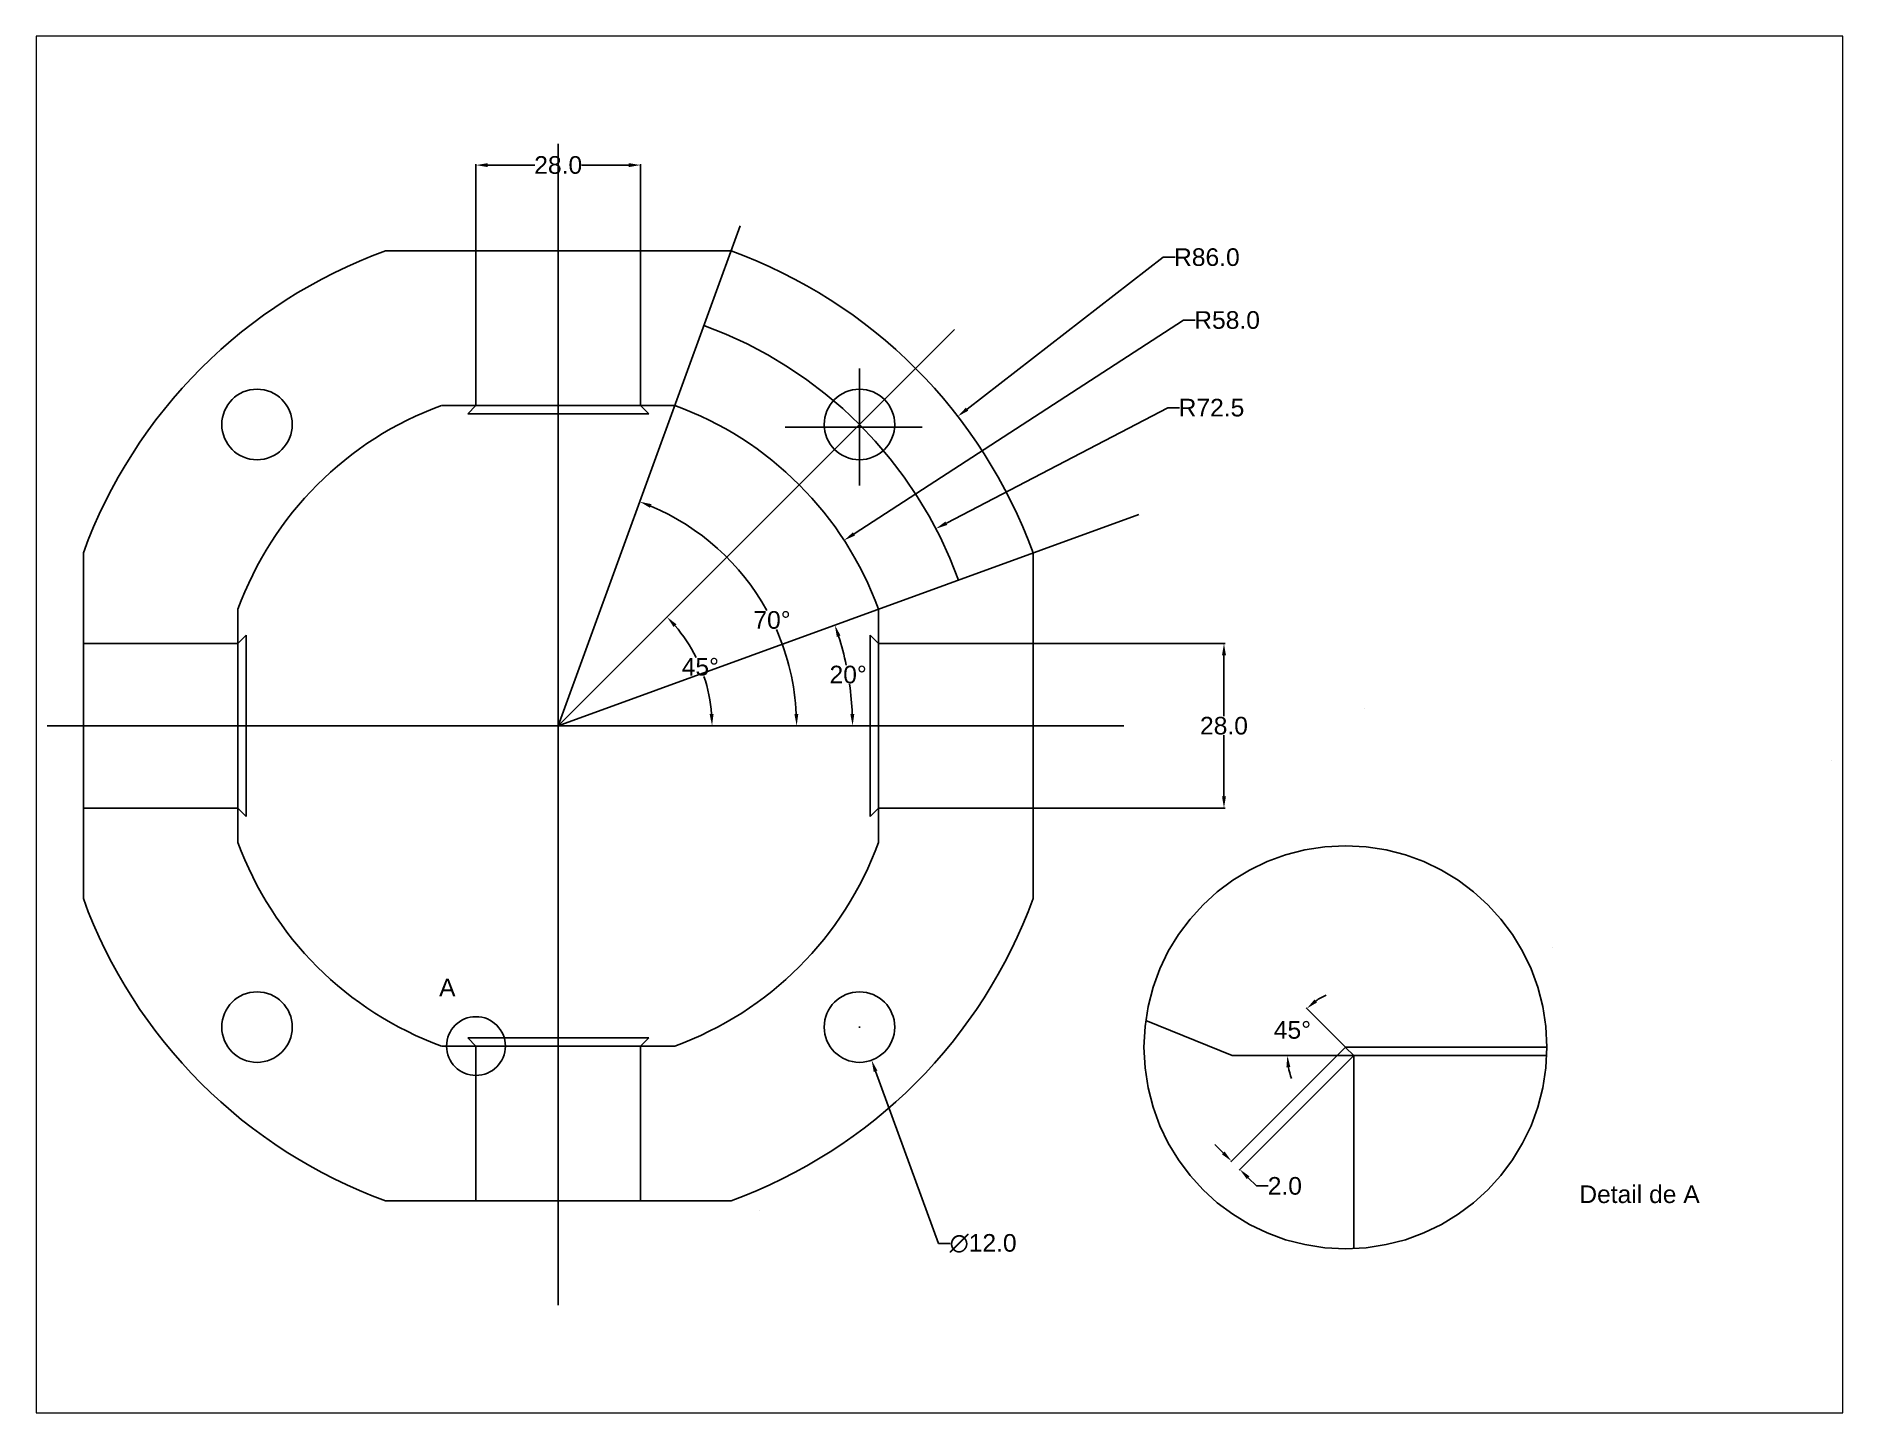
# Paper-space layout 'Layout1' of a CAD drawing. Header units: inches. Extents: x 1.05 to 9.45, y 0.8 to 7.2.
# The model-space entities are those that its viewports show. They can reach past a viewport. Long polylines and large blocks are cut down to what shows.
import ezdxf

# ---------------------------------------------------------------- set-up
doc = ezdxf.new("R2010")
doc.units = ezdxf.units.IN
doc.header["$MEASUREMENT"] = 0
doc.linetypes.add('ACAD_ISO02W100', pattern=[15, 12, -3])
doc.layers.add('dash', color=254, linetype='Continuous')
doc.layers.add('dim', color=210, linetype='Continuous')
doc.styles.get("Standard").update_dxf_attribs({"font": 'arial.ttf'})
doc.dimstyles.get("Standard").update_dxf_attribs({"dimtxt": 3, "dimasz": 2, "dimexe": 0.18, "dimexo": 0.0625, "dimgap": 0.09, "dimtad": 0, "dimtih": 1, "dimtoh": 1, "dimdec": 1, "dimzin": 0, "dimdsep": 46, "dimtxsty": 'Standard', "dimcen": 0.09, "dimadec": 0, "dimazin": 0, "dimtfac": 1, "dimtdec": 1, "dimtofl": 0, "dimtmove": 0, "dimatfit": 3, "dimfxl": 1, "dimtolj": 1, "dimtzin": 0, "dimarcsym": 0})

# ---------------------------------------------------------------- blocks, each defined once
blk = doc.blocks.new('*D3')
at = {"layer": 'Defpoints', "color": 0, "transparency": 16777216}
for p in [(-99.61, 109.41), (-127.61, 94.81), (-99.61, 94.81)]:
    blk.add_point(p, dxfattribs=at)
at = {"layer": 'dim', "color": 0, "lineweight": -2, "transparency": 16777216}
for p, q in [((-127.61, 94.88), (-127.61, 109.59)), ((-125.61, 109.41), (-117.61, 109.41)), ((-101.61, 109.41), (-109.6, 109.41)), ((-99.61, 94.88), (-99.61, 109.59))]:
    blk.add_line(p, q, dxfattribs=at)
at = {"layer": 'dim', "color": 0, "transparency": 16777216}
for points in [[(-125.61, 109.74), (-125.61, 109.07), (-127.61, 109.41)], [(-101.61, 109.74), (-101.61, 109.07), (-99.61, 109.41)]]:
    blk.add_solid(points, dxfattribs=at)
at = {"layer": 'dim', "color": 0, "transparency": 16777216, "insert": (-113.61, 109.41), "char_height": 3, "attachment_point": 5}
blk.add_mtext('\\A1;28.0', dxfattribs=at)
blk = doc.blocks.new('*D4')
at = {"layer": 'Defpoints', "color": 0, "transparency": 16777216}
for p in [(-32.79, 28), (-32.79, 0), (-0.31, 0)]:
    blk.add_point(p, dxfattribs=at)
at = {"layer": 'dim', "color": 0, "lineweight": -2, "transparency": 16777216}
for p, q in [((-32.73, 28), (-0.13, 28)), ((-0.31, 26), (-0.31, 15.62)), ((-0.31, 2), (-0.31, 12.38)), ((-32.73, 0), (-0.13, 0))]:
    blk.add_line(p, q, dxfattribs=at)
at = {"layer": 'dim', "color": 0, "transparency": 16777216}
for points in [[(-0.64, 26), (0.03, 26), (-0.31, 28)], [(-0.64, 2), (0.03, 2), (-0.31, 0)]]:
    blk.add_solid(points, dxfattribs=at)
at = {"layer": 'dim', "color": 0, "transparency": 16777216, "insert": (-0.31, 14), "char_height": 3, "attachment_point": 5}
blk.add_mtext('\\A1;28.0', dxfattribs=at)
blk = doc.blocks.new('*D5')
at = {"layer": 'Defpoints', "color": 0, "transparency": 16777216}
for p in [(-82.63, 99.1), (-85.76, 43.51), (-200.59, 14), (-113.61, 14), (-17.35, 14)]:
    blk.add_point(p, dxfattribs=at)
at = {"layer": 'dim', "color": 0, "lineweight": -2, "transparency": 16777216}
for start, end in [(28.8983, 67.1755), (2.8245, 23.7858)]:
    blk.add_arc((-113.61, 14), 40.57, start, end, dxfattribs=at)
at = {"layer": 'dim', "color": 0, "transparency": 16777216}
for points in [[(-97.99, 51.09), (-97.74, 51.71), (-99.73, 52.13)], [(-72.75, 16.01), (-73.41, 15.99), (-73.03, 14)]]:
    blk.add_solid(points, dxfattribs=at)
at = {"layer": 'dim', "color": 0, "transparency": 16777216, "insert": (-77.23, 31.99), "char_height": 3, "attachment_point": 5}
blk.add_mtext('\\A1;70°', dxfattribs=at)
blk = doc.blocks.new('*D11')
at = {"layer": 'Defpoints', "color": 0, "transparency": 16777216}
for p in [(-46.18, 81.43), (-88.32, 20.77), (-200.59, 14), (-113.61, 14), (-17.35, 14)]:
    blk.add_point(p, dxfattribs=at)
at = {"layer": 'dim', "color": 0, "lineweight": -2, "transparency": 16777216}
for start, end in [(26.3852, 40.6211), (4.3789, 18.7212)]:
    blk.add_arc((-113.61, 14), 26.18, start, end, dxfattribs=at)
at = {"layer": 'dim', "color": 0, "transparency": 16777216}
for points in [[(-93.98, 30.82), (-93.49, 31.27), (-95.1, 32.51)], [(-87.17, 16.01), (-87.84, 15.99), (-87.43, 14)]]:
    blk.add_solid(points, dxfattribs=at)
at = {"layer": 'dim', "color": 0, "transparency": 16777216, "insert": (-89.42, 24.02), "char_height": 3, "attachment_point": 5}
blk.add_mtext('\\A1;45°', dxfattribs=at)
blk = doc.blocks.new('*D15')
at = {"layer": 'Defpoints', "color": 0, "transparency": 16777216}
for p in [(-14.77, 49.97), (-63.85, 19.82), (-200.59, 14), (-113.61, 14), (-17.35, 14)]:
    blk.add_point(p, dxfattribs=at)
at = {"layer": 'dim', "color": 0, "lineweight": -2, "transparency": 16777216}
for start, end in [(11.8893, 17.7123), (2.2877, 8.1216)]:
    blk.add_arc((-113.61, 14), 50.09, start, end, dxfattribs=at)
at = {"layer": 'dim', "color": 0, "transparency": 16777216}
for points in [[(-66.2, 29.13), (-65.57, 29.35), (-66.53, 31.13)], [(-63.22, 16.01), (-63.89, 15.99), (-63.51, 14)]]:
    blk.add_solid(points, dxfattribs=at)
at = {"layer": 'dim', "color": 0, "transparency": 16777216, "insert": (-64.27, 22.7), "char_height": 3, "attachment_point": 5}
blk.add_mtext('\\A1;20°', dxfattribs=at)
blk = doc.blocks.new('*D17')
at = {"layer": 'Defpoints', "color": 0, "transparency": 16777216}
for p in [(-64.95, 45.56), (-113.61, 14)]:
    blk.add_point(p, dxfattribs=at)
at = {"layer": 'dim', "color": 0, "lineweight": -2, "transparency": 16777216}
for p, q in [((-7.2, 83.03), (-63.27, 46.65)), ((-5.2, 83.03), (-7.2, 83.03)), ((-113.7, 14), (-113.52, 14)), ((-113.61, 13.91), (-113.61, 14.09))]:
    blk.add_line(p, q, dxfattribs=at)
at = {"layer": 'dim', "color": 0, "transparency": 16777216}
blk.add_solid([(-63.45, 46.93), (-63.09, 46.37), (-64.95, 45.56)], dxfattribs=at)
at = {"layer": 'dim', "color": 0, "transparency": 16777216, "insert": (0.22, 83.03), "char_height": 3, "attachment_point": 5}
blk.add_mtext('\\A1;R58.0', dxfattribs=at)
blk = doc.blocks.new('*D18')
at = {"layer": 'Defpoints', "color": 0, "transparency": 16777216}
for p in [(-49.33, 47.54), (-113.61, 14)]:
    blk.add_point(p, dxfattribs=at)
at = {"layer": 'dim', "color": 0, "lineweight": -2, "transparency": 16777216}
for p, q in [((-9.87, 68.12), (-47.55, 48.46)), ((-7.87, 68.12), (-9.87, 68.12)), ((-113.7, 14), (-113.52, 14)), ((-113.61, 13.91), (-113.61, 14.09))]:
    blk.add_line(p, q, dxfattribs=at)
at = {"layer": 'dim', "color": 0, "transparency": 16777216}
blk.add_solid([(-47.71, 48.76), (-47.4, 48.17), (-49.33, 47.54)], dxfattribs=at)
at = {"layer": 'dim', "color": 0, "transparency": 16777216, "insert": (-2.44, 68.12), "char_height": 3, "attachment_point": 5}
blk.add_mtext('\\A1;R72.5', dxfattribs=at)
blk = doc.blocks.new('*D19')
at = {"layer": 'Defpoints', "color": 0, "transparency": 16777216}
for p in [(-45.61, 66.65), (-113.61, 14)]:
    blk.add_point(p, dxfattribs=at)
at = {"layer": 'dim', "color": 0, "lineweight": -2, "transparency": 16777216}
for p, q in [((-10.64, 93.73), (-44.03, 67.88)), ((-8.64, 93.73), (-10.64, 93.73)), ((-113.7, 14), (-113.52, 14)), ((-113.61, 13.91), (-113.61, 14.09))]:
    blk.add_line(p, q, dxfattribs=at)
at = {"layer": 'dim', "color": 0, "transparency": 16777216}
blk.add_solid([(-44.23, 68.14), (-43.82, 67.61), (-45.61, 66.65)], dxfattribs=at)
at = {"layer": 'dim', "color": 0, "transparency": 16777216, "insert": (-3.22, 93.73), "char_height": 3, "attachment_point": 5}
blk.add_mtext('\\A1;R86.0', dxfattribs=at)
blk = doc.blocks.new('*D20')
at = {"layer": 'Defpoints', "color": 0, "transparency": 16777216}
for p in [(-64.4, -31.63), (-60.28, -42.9)]:
    blk.add_point(p, dxfattribs=at)
at = {"layer": 'dim', "color": 0, "lineweight": -2, "transparency": 16777216}
for p, q in [((-62.43, -37.27), (-62.25, -37.27)), ((-62.34, -37.36), (-62.34, -37.18)), ((-48.91, -74.09), (-59.6, -44.78)), ((-46.91, -74.09), (-48.91, -74.09))]:
    blk.add_line(p, q, dxfattribs=at)
at = {"layer": 'dim', "color": 0, "transparency": 16777216}
blk.add_solid([(-59.29, -44.67), (-59.91, -44.9), (-60.28, -42.9)], dxfattribs=at)
at = {"layer": 'dim', "color": 0, "transparency": 16777216, "insert": (-41.3, -74.09), "char_height": 3, "attachment_point": 5}
blk.add_mtext('\\A1;∅12.0', dxfattribs=at)
blk = doc.blocks.new('*D24')
at = {"layer": 'Defpoints', "color": 0, "transparency": 16777216}
for p in [(20.37, -40.7), (21.77, -42.09), (2.38, -61.48)]:
    blk.add_point(p, dxfattribs=at)
at = {"layer": 'dim', "color": 0, "lineweight": -2, "transparency": 16777216}
for p, q in [((20.33, -40.74), (0.86, -60.21)), ((21.72, -42.14), (2.25, -61.61)), ((-0.43, -58.67), (-1.85, -57.26)), ((3.79, -62.9), (5.21, -64.31)), ((5.21, -64.31), (7.21, -64.31))]:
    blk.add_line(p, q, dxfattribs=at)
at = {"layer": 'dim', "color": 0, "transparency": 16777216}
for points in [[(-0.2, -58.44), (-0.67, -58.91), (0.98, -60.09)], [(4.03, -62.66), (3.56, -63.13), (2.38, -61.48)]]:
    blk.add_solid(points, dxfattribs=at)
at = {"layer": 'dim', "color": 0, "transparency": 16777216, "insert": (10.05, -64.31), "char_height": 3, "attachment_point": 5}
blk.add_mtext('\\A1;2.0', dxfattribs=at)
blk = doc.blocks.new('*D25')
at = {"layer": 'Defpoints', "color": 0, "transparency": 16777216}
for p in [(11.99, -36.45), (1.11, -42.09), (20.39, -40.72), (21.77, -42.09), (54.64, -42.09)]:
    blk.add_point(p, dxfattribs=at)
at = {"layer": 'dim', "color": 0, "lineweight": -2, "transparency": 16777216}
blk.add_line((20.35, -40.67), (13.66, -33.98), dxfattribs=at)
for start, end in [(114.6712, 124.8356), (190.1644, 200.3288)]:
    blk.add_arc((21.77, -42.09), 11.29, start, end, dxfattribs=at)
at = {"layer": 'dim', "color": 0, "transparency": 16777216}
for points in [[(15.53, -33.08), (15.11, -32.57), (13.79, -34.11)], [(10.32, -44.11), (10.99, -44.06), (10.48, -42.09)]]:
    blk.add_solid(points, dxfattribs=at)
at = {"layer": 'dim', "color": 0, "transparency": 16777216, "insert": (11.34, -37.77), "char_height": 3, "attachment_point": 5}
blk.add_mtext('\\A1;45°', dxfattribs=at)

msp = doc.modelspace()

# ---------------------------------------------------------------- linework, layer by layer
for p, q in [((-84.19, 94.81), (-143.02, 94.81)), ((-127.61, 68.5), (-127.61, 94.81)), ((-99.61, 68.5), (-99.61, 94.81)), ((-93.77, 68.5), (-133.44, 68.5)), ((-127.61, 68.5), (-129.02, 67.09)), ((-99.61, 68.5), (-98.19, 67.09)), ((-129.02, 67.09), (-98.19, 67.09)), ((-194.42, 43.41), (-194.42, -15.41)), ((-32.79, 43.41), (-32.79, -15.41)), ((-32.79, -15.41), (-32.79, 43.41)), ((-32.79, 43.41), (-32.79, -15.41)), ((-168.11, 33.84), (-168.11, -5.84)), ((-59.1, 33.84), (-59.1, -5.84)), ((-59.1, -5.84), (-59.1, 33.84)), ((-59.1, 33.84), (-59.1, -5.84)), ((-168.11, 28), (-194.42, 28)), ((-194.42, 28), (-168.11, 28)), ((-168.11, 28), (-166.69, 29.41)), ((-166.69, -1.41), (-166.69, 29.41)), ((-59.1, 28), (-60.52, 29.41)), ((-60.52, 29.41), (-60.52, 29.41)), ((-60.52, -1.41), (-60.52, 29.41)), ((-59.1, 28), (-60.52, 29.41)), ((-60.52, 29.41), (-60.52, -1.41)), ((-59.1, 28), (-60.52, 29.41)), ((-60.52, -1.41), (-60.52, 29.41)), ((-59.1, 28), (-32.79, 28)), ((-59.1, 28), (-32.79, 28)), ((-59.1, 28), (-32.79, 28)), ((23.6, 16.88), (23.6, 16.88)), ((103.14, 8.17), (103.14, 8.17)), ((-168.11, 0), (-194.42, 0)), ((-194.42, 0), (-168.11, 0)), ((-168.11, 0), (-166.69, -1.41)), ((-59.1, 0), (-60.52, -1.41)), ((-59.1, 0), (-32.79, 0)), ((-59.1, 0), (-32.79, 0)), ((-59.1, 0), (-32.79, 0)), ((55.62, -23.75), (55.62, -23.75)), ((1.11, -42.09), (-13.62, -36.14)), ((-127.61, -40.5), (-129.02, -39.09)), ((-98.19, -39.09), (-129.02, -39.09)), ((-99.61, -40.5), (-98.19, -39.09)), ((-133.44, -40.5), (-93.77, -40.5)), ((-127.61, -40.5), (-127.61, -66.81)), ((-99.61, -40.5), (-99.61, -66.81)), ((1.11, -42.09), (54.64, -42.09)), ((20.37, -40.7), (54.67, -40.7)), ((21.77, -42.09), (20.39, -40.72)), ((21.77, -42.09), (21.77, -74.96)), ((-143.02, -66.81), (-84.19, -66.81)), ((-79.4, -68.4), (-79.4, -68.4))]:
    msp.add_line(p, q)
for centre in [(-164.87, 65.27), (-62.34, 65.27), (-164.87, -37.27), (-62.34, -37.27)]:
    msp.add_circle(centre, 6)
for radius, start, end in [(86, 110, 160), (86, 20, 70), (58, 110, 160), (58, 20, 70), (58, 200, 250), (58, 290, 340), (86, 200, 250), (86, 290, 340)]:
    msp.add_arc((-113.61, 14), radius, start, end)
at = {"layer": 'dash', "linetype": 'ACAD_ISO02W100', "ltscale": 0.8}
for p, q in [((-113.61, -84.61), (-113.61, 113.05)), ((-113.61, 14), (-82.63, 99.1)), ((-113.61, 14), (-46.18, 81.43)), ((-62.34, 74.78), (-62.34, 54.9)), ((-51.66, 64.84), (-75, 64.84)), ((-113.61, 14), (-14.77, 49.97)), ((-200.59, 14), (-17.35, 14))]:
    msp.add_line(p, q, dxfattribs=at)
at = {"layer": 'dash', "linetype": 'ACAD_ISO02W100'}
msp.add_circle((20.37, -40.7), 34.29, dxfattribs=at)
at = {"layer": 'dash', "linetype": 'ACAD_ISO02W100', "ltscale": 0.8}
msp.add_circle((-127.61, -40.5), 5, dxfattribs=at)
msp.add_arc((-113.61, 14), 72.5, 20, 70, dxfattribs=at)

# ---------------------------------------------------------------- texts
at = {"layer": 'dim'}
for s, p in [('A', (-133.88, -32.04)), ('Detail de A', (60.16, -67.21))]:
    msp.add_text(s, height=3, dxfattribs=at).set_placement(p)

# ---------------------------------------------------------------- dimensions: what is measured, and where the dimension line sits
dim = msp.add_linear_dim(base=(-99.61, 109.41), p1=(-127.61, 94.81), p2=(-99.61, 94.81), dimstyle='Standard', dxfattribs=at)
dim.commit()
dim.dimension.update_dxf_attribs({"geometry": '*D3', "text_midpoint": (-113.61, 109.41)})
for base, line2, picture, middle in [((-85.76, 43.51), ((-113.61, 14), (-82.63, 99.1)), '*D5', (-77.23, 31.99)), ((-88.32, 20.77), ((-113.61, 14), (-46.18, 81.43)), '*D11', (-89.42, 24.02))]:
    dim = msp.add_angular_dim_2l(base=base, line1=((-200.59, 14), (-17.35, 14)), line2=line2, dimstyle='Standard', dxfattribs=at)
    dim.commit()
    dim.dimension.update_dxf_attribs({"geometry": picture, "text_midpoint": middle, "dimtype": 162})
for mpoint, picture, middle in [((-45.61, 66.65), '*D19', (-3.22, 93.73)), ((-64.95, 45.56), '*D17', (0.22, 83.03)), ((-49.33, 47.54), '*D18', (-2.44, 68.12))]:
    dim = msp.add_radius_dim(center=(-113.61, 14), mpoint=mpoint, dimstyle='Standard', dxfattribs=at)
    dim.commit()
    dim.dimension.update_dxf_attribs({"geometry": picture, "text_midpoint": middle, "dimtype": 164})
for base, line1, line2, picture, middle in [((-63.85, 19.82), ((-200.59, 14), (-17.35, 14)), ((-113.61, 14), (-14.77, 49.97)), '*D15', (-64.27, 22.7)), ((11.99, -36.45), ((1.11, -42.09), (54.64, -42.09)), ((21.77, -42.09), (20.39, -40.72)), '*D25', (11.34, -37.77))]:
    dim = msp.add_angular_dim_2l(base=base, line1=line1, line2=line2, dimstyle='Standard', dxfattribs=at)
    dim.commit()
    dim.dimension.update_dxf_attribs({"geometry": picture, "text_midpoint": middle})
dim = msp.add_linear_dim(base=(-0.31, 0), p1=(-32.79, 28), p2=(-32.79, 0), angle=90, dimstyle='Standard', dxfattribs=at)
dim.commit()
dim.dimension.update_dxf_attribs({"geometry": '*D4', "text_midpoint": (-0.31, 14)})
dim = msp.add_diameter_dim_2p(p1=(-64.4, -31.63), p2=(-60.28, -42.9), dimstyle='Standard', dxfattribs=at)
dim.commit()
dim.dimension.update_dxf_attribs({"geometry": '*D20', "text_midpoint": (-41.3, -74.09), "dimtype": 163})
dim = msp.add_aligned_dim(p1=(20.37, -40.7), p2=(21.77, -42.09), distance=-27.42, dimstyle='Standard', dxfattribs=at)
dim.commit()
dim.dimension.update_dxf_attribs({"geometry": '*D24', "text_midpoint": (10.05, -64.31)})

psp = doc.layouts.get("Layout1")

# ---------------------------------------------------------------- viewports
at = {"layer": 'dim'}
psp.add_viewport(center=(5.25, 4), size=(8.4, 6.4), view_center_point=(-48.7217, 14.2183), view_height=234.268872, dxfattribs=at)

doc.saveas('drawing.dxf')
